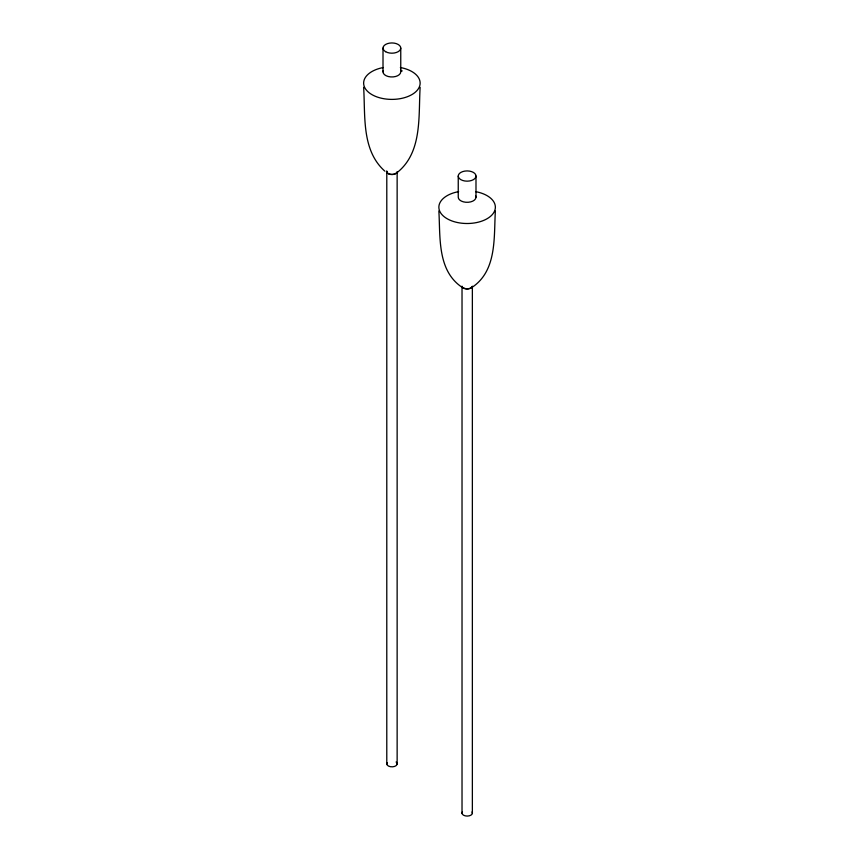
<?xml version="1.0" encoding="UTF-8"?>
<svg xmlns="http://www.w3.org/2000/svg" width="859" height="859" viewBox="0 0 859 859"><rect width="100%" height="100%" fill="white"/><g stroke="black" fill="none" stroke-linecap="round" stroke-linejoin="round"><path stroke-width="1.29" d="M420.137 87.339C418.344 116.47 422.553 152.848 396.633 172.96M495.364 210.992C493.796 236.955 497.093 269.833 472.912 286.788M400.949 70.341L401.991 70.867M461.315 286.788C437.134 269.833 440.431 236.955 438.863 210.992M400.638 70.223L401.776 71.093M384.789 171.113C361.338 150.164 365.451 115.718 363.636 87.339M475.993 176.041A8.869 5.122 0 0 1 462.679 180.476A8.869 5.122 0 0 1 462.679 171.607A8.869 5.122 0 0 1 475.993 176.041L475.993 197.194M472.364 813.462L472.364 286.197A5.218 3.006 0 0 1 472.01 286.96M462.024 813.452L462.024 286.187A5.218 3.006 0 0 0 462.367 286.949M458.244 176.041L458.244 197.194A8.869 5.122 0 0 0 468.273 202.273A8.869 5.122 0 0 0 475.682 195.873M400.756 48.072L400.756 71.845A8.869 5.122 0 0 1 390.727 76.923A8.869 5.122 0 0 1 383.318 70.513M397.137 171.789L397.137 764.22M386.786 764.209L386.797 170.995A5.218 3.006 0 0 0 390.598 174.302A5.218 3.006 0 0 0 396.783 172.552M383.007 48.072L383.007 71.845M475.607 191.643A28.25 16.31 0 0 1 490.017 216.747A28.25 16.31 0 0 1 444.21 216.747A28.25 16.31 0 0 1 458.631 191.643M472.407 286.605A5.476 3.168 0 0 1 467.113 288.946A5.476 3.168 0 0 1 461.82 286.605M471.323 287.636A5.218 3.006 0 0 1 463.044 287.625M472.021 811.916A5.218 3.006 0 0 1 467.178 816.071A5.218 3.006 0 0 1 462.378 811.905M400.369 67.528A28.25 16.31 0 0 1 414.79 92.632A28.25 16.31 0 0 1 368.983 92.632A28.25 16.31 0 0 1 383.393 67.528M397.18 172.197A5.476 3.168 0 0 1 391.167 174.517A5.476 3.168 0 0 1 386.41 171.381M396.106 761.997A5.218 3.006 0 0 1 392.638 766.808A5.218 3.006 0 0 1 387.151 762.663M385.616 51.69A8.869 5.122 0 0 0 400.455 49.403A8.869 5.122 0 0 0 389.589 43.122A8.869 5.122 0 0 0 385.616 51.69"/></g></svg>
